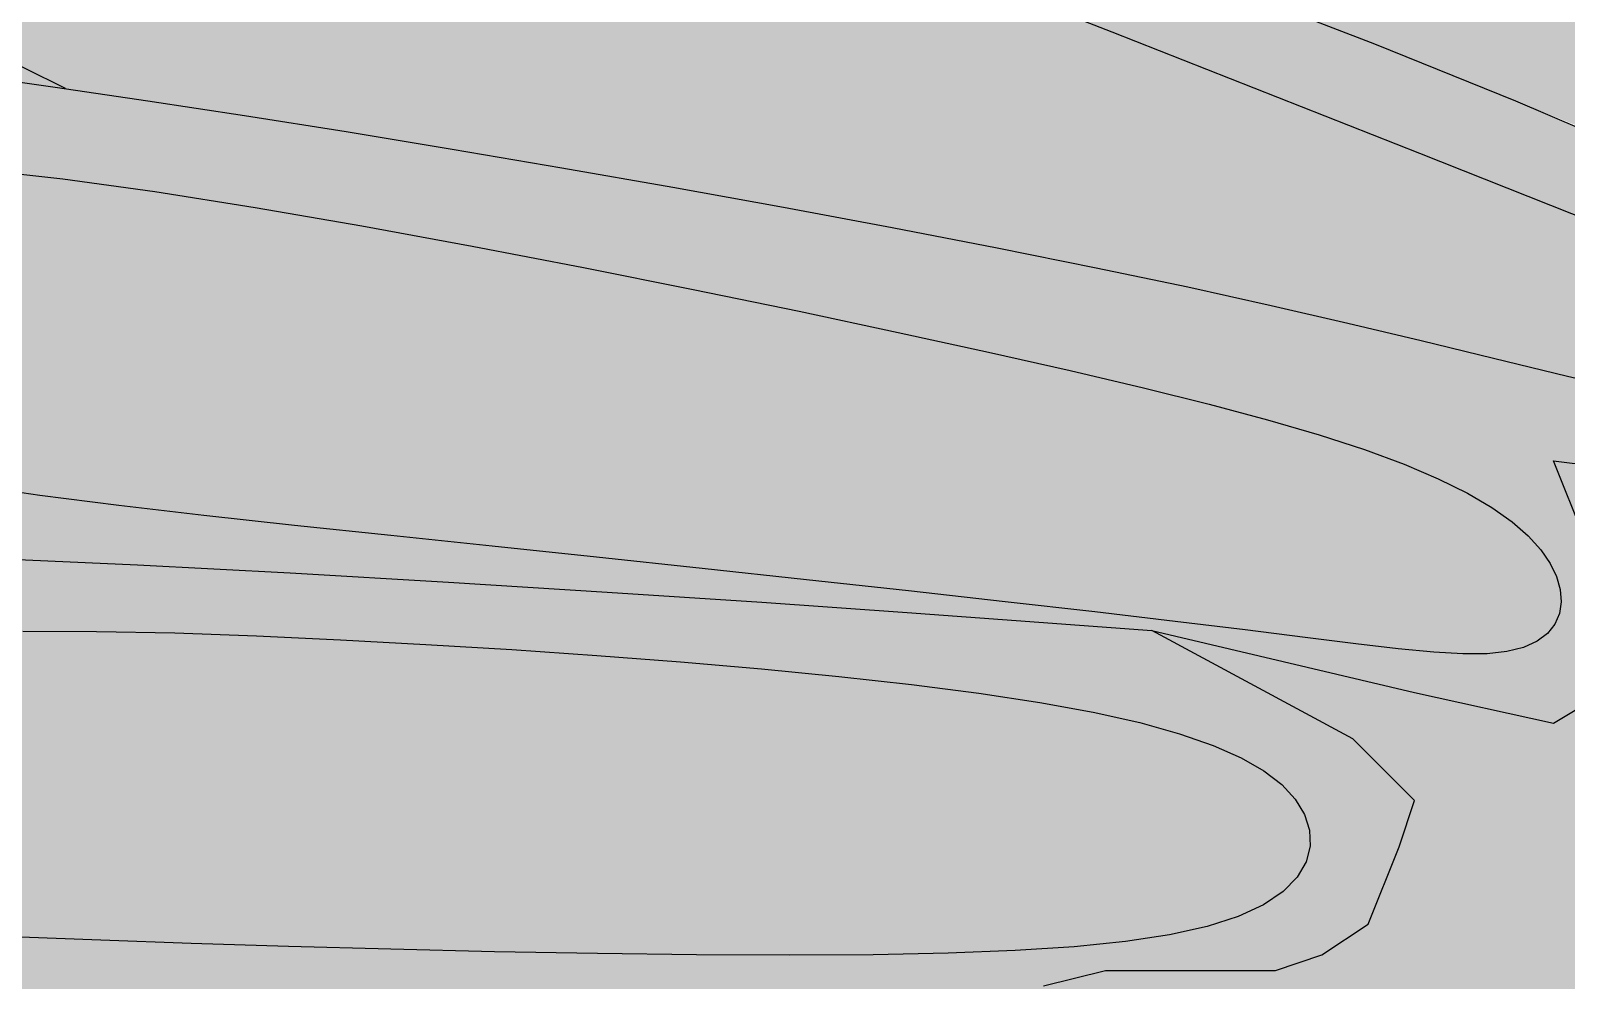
# Model space of a CAD drawing. Header units: millimetres. Extents: x -754 to 578, y -31 to 612.
# Drawn here: x 28.36 to 34.78, y 370.26 to 374.23 of the extents above; entities that cross this region are included whole.
import ezdxf

# ---------------------------------------------------------------- set-up
doc = ezdxf.new("R2010")
doc.units = ezdxf.units.MM
for name, color, linetype in [('Images', 7, 'Continuous'), ('magpie', 4, 'Continuous'), ('magpiefill', 3, 'Continuous')]:
    doc.layers.add(name, color=color, linetype=linetype)
picture_1 = doc.add_image_def('image8.png', size_in_pixel=(273, 248))

msp = doc.modelspace()

# ---------------------------------------------------------------- hatches: boundary and pattern name
at = {"layer": 'magpiefill'}
h = msp.add_hatch(color=255, dxfattribs=at)
h.dxf.hatch_style = 1
h.paths.add_polyline_path([(29.33477145280303, 376.2071567760942), (29.83836876173456, 375.8392157433712), (30.4318667368319, 375.4508973366933), (30.84944611113056, 375.3085714262297), (31.46728567274361, 375.0951151205507), (32.09850962881463, 374.8730722959285), (32.73350296363629, 374.6442839032159), (33.36265066150162, 374.410590893266), (33.97633770670352, 374.1738342169315), (34.88212984500365, 373.8076165889436), (35.62848476925751, 373.4635916981497), (35.95139602684753, 373.4635916981497), (36.20972332065026, 373.5281414041131), (36.33888839444285, 373.7217905220036), (36.42580309924662, 374.3298976057929), (36.12639312607525, 374.5223797914617), (35.74830468864145, 374.7512854118011), (35.34085271410036, 374.986844844799), (34.91110461440118, 375.2264481985604), (34.46612780149307, 375.4674855811911), (34.01298968732521, 375.7073471007961), (33.55875768384678, 375.943422865481), (33.11049920300709, 376.1731029833511), (32.67365423790405, 376.3944594076336), (32.24715310623191, 376.6082914720433), (31.82829870683369, 376.8160803554164), (31.41439393855233, 377.0193072365893), (31.00274170023091, 377.2194532943985), (30.59064489071253, 377.4179997076803), (30.33921471154192, 377.5381493965779), (29.42152885461365, 377.8533836983363), (28.72805141784836, 378.0731116651132), (28.23183349061346, 378.2061018795266), (27.90592616227696, 378.2611229241938), (27.72338052220684, 378.2469433817326), (27.65724765977109, 378.1723318347607), (27.68057866433771, 378.0460568658957), (27.76642462527468, 377.8768870577551), (27.89362179849408, 377.6724569168706), (28.06414710608431, 377.4358646454285), (28.28576263667783, 377.1690743695294), (28.56623047890714, 376.8740502152737), (28.91331272140471, 376.5527563087618)])
h = msp.add_hatch(color=253, dxfattribs=at)
h.dxf.hatch_style = 1
h.paths.add_polyline_path([(27.64245581293949, 376.3529772757653), (27.19969322247341, 376.4824615400119), (26.78511674539769, 376.5977857653597), (26.399274688993, 376.6986734651047), (26.0419447592479, 376.7858751023587), (25.71271201182798, 376.8603978776871), (25.41116150239882, 376.9232489916555), (25.13687828662601, 376.9754356448291), (24.88944742017512, 377.0179650377736), (24.66845395871174, 377.0518443710545), (24.47348295790144, 377.0780808452371), (24.30399104322631, 377.097513794126), (24.15892111943437, 377.1103110844821), (24.03708766109008, 377.1164727163055), (23.93730514275798, 377.115998689596), (23.85838803900257, 377.1088890043538), (23.79915082438833, 377.0951436605788), (23.75840797347979, 377.0747626582711), (23.73497396084144, 377.0477459974305), (23.72806337623683, 377.0137727574043), (23.73849127022564, 376.9712383349279), (23.76747280856662, 376.9182172060837), (23.8162231570185, 376.8527838469545), (23.88595748134003, 376.7730127336227), (23.97789094728994, 376.676978342171), (24.09323872062696, 376.5627551486819), (24.23321596710984, 376.4284176292379), (24.40109437565612, 376.2715257175076), (24.60837172781864, 376.0875811775048), (24.86860232830901, 375.8715712308287), (25.1953404818389, 375.6184830990787), (25.60214049311993, 375.3233040038544), (26.10255666686375, 374.9810211667552), (26.71014330778199, 374.5866218093807), (27.43770640167772, 374.1355570859628), (27.73254867471571, 374.0955490888745), (28.0907877908654, 374.0459001981635), (28.46254197908979, 373.992933478186), (28.50595031346895, 373.9865442263223), (28.16804547925681, 374.1547827969438), (27.88507739494058, 374.3206103015958), (27.65117778804624, 374.4825006360869), (27.46047838609991, 374.6389276962259), (27.3071109166277, 374.7883653778218), (27.18520710715572, 374.9292875766832), (27.08889868521009, 375.060168188619), (27.01231737831692, 375.1794811094381), (26.95043075165765, 375.286198658312), (26.90154972103501, 375.381286847864), (26.86482103990704, 375.4662101140803), (26.8393914617318, 375.5424328929473), (26.82440773996733, 375.611419620451), (26.81901662807168, 375.6746347325779), (26.82236487950291, 375.7335426653138), (26.83359924771905, 375.7896078546451), (26.85219255971457, 375.8438554050668), (26.87892193662961, 375.8955530951089), (26.91489057314072, 375.9435293718104), (26.96120166392445, 375.9866126822099), (27.01895840365735, 376.0236314733461), (27.08926398701599, 376.0534141922582), (27.1732216086769, 376.0747892859847), (27.27193446331664, 376.0865852015645), (27.38688927574125, 376.0876490512244), (27.52110689127482, 376.0769026079439), (27.67799168537089, 376.0532863098899), (27.86094803348303, 376.0157405952297), (28.07338031106481, 375.9632059021307), (28.31869289356977, 375.8946226687601), (28.60029015645149, 375.808931333285), (28.92157647516353, 375.7050723338728), (29.29061028316355, 375.5800521748653), (29.73406624592563, 375.4231416253023), (30.28327308692784, 375.221677520398), (30.96955952964844, 374.9629966953668), (31.82425429756556, 374.6344359854231), (32.87868611415728, 374.2233322257812), (34.16418370290184, 373.7170222516554), (35.7120757872772, 373.10284289826), (35.69306587926235, 373.1408431683321), (35.62848476925751, 373.4635916981497), (35.11886977628859, 373.6984936685204), (34.56494908353483, 373.9358548250653), (33.97633770670351, 374.1738342169315), (33.36265066150163, 374.410590893266), (32.73350296363629, 374.6442839032159), (32.09850962881455, 374.8730722959285), (31.46728567274366, 375.0951151205507), (30.84944611113055, 375.3085714262297), (30.25312694999843, 375.5118182165616), (29.68054815663496, 375.7041043129399), (29.1324506886437, 375.884896491207), (28.60957550362829, 376.0536615272053), (28.11266355919233, 376.2098661967772)])
h = msp.add_hatch(color=255, dxfattribs=at)
h.dxf.hatch_style = 1
h.paths.add_polyline_path([(29.29061028316356, 375.5800521748653), (28.92157647516353, 375.7050723338728), (28.60029015645149, 375.808931333285), (28.31869289356977, 375.8946226687601), (28.0733803110648, 375.9632059021307), (27.86094803348303, 376.0157405952297), (27.67799168537089, 376.0532863098899), (27.52110689127482, 376.0769026079439), (27.38688927574125, 376.0876490512244), (27.27193446331664, 376.0865852015645), (27.17322160867689, 376.0747892859847), (27.08926398701599, 376.0534141922582), (27.01895840365735, 376.0236314733461), (26.96120166392445, 375.9866126822099), (26.91489057314072, 375.9435293718104), (26.87892193662961, 375.8955530951089), (26.85219255971457, 375.8438554050668), (26.83359924771905, 375.7896078546451), (26.82236487950291, 375.7335426653138), (26.81901662807168, 375.6746347325779), (26.82440773996733, 375.611419620451), (26.8393914617318, 375.5424328929473), (26.86482103990704, 375.4662101140803), (26.90154972103501, 375.381286847864), (26.95043075165765, 375.286198658312), (27.01231737831692, 375.1794811094381), (27.08889868521008, 375.060168188619), (27.18520710715572, 374.9292875766832), (27.30711091662769, 374.7883653778218), (27.46047838609991, 374.6389276962259), (27.65117778804624, 374.4825006360869), (27.88507739494058, 374.3206103015958), (28.16804547925681, 374.1547827969438), (28.50595031346896, 373.9865442263223), (29.0611964931466, 373.9048178081339), (29.89324086141586, 373.7729852970666), (30.81258879440898, 373.6164835090611), (31.74534188132531, 373.4474791196765), (32.62697603079624, 373.2769606876604), (33.36453215328913, 373.1220620152238), (33.95976621417162, 372.9842635723033), (34.47274798510934, 372.8599056773878), (34.78298911179614, 372.7850983344766), (35.11311361229843, 372.7073082239781), (35.47482785156093, 372.6251330349034), (35.8798381945281, 372.5371704562634), (35.82223095305494, 372.8826458280726), (35.7120757872772, 373.10284289826), (34.16418370290173, 373.7170222516554), (32.87868611415729, 374.2233322257812), (31.82425429756552, 374.6344359854231), (30.96955952964842, 374.9629966953668), (30.28327308692785, 375.221677520398), (29.73406624592563, 375.4231416253023)])
at = {"layer": 'magpiefill', "true_color": 0x010101}
h = msp.add_hatch(color=18, dxfattribs=at)
h.dxf.hatch_style = 1
edge = h.paths.add_edge_path()
edge.add_line((40.85963743935895, 348.9347078828025), (39.02147583574992, 348.7467913734263))
edge.add_line((39.02147583574992, 348.7467913734263), (35.89284781417177, 346.6918707930586))
edge.add_line((35.89284781417177, 346.6918707930586), (29.45681938678376, 342.0459624909088))
edge.add_line((29.45681938678376, 342.0459624909088), (25.70246804391604, 338.4721855043988))
edge.add_line((25.70246804391604, 338.4721855043988), (25.07674472262647, 338.4721855043988))
edge.add_line((25.07674472262647, 338.4721855043988), (24.45101854755444, 339.0082526458132))
edge.add_line((24.45101854755444, 339.0082526458132), (24.36162950165613, 339.3656297510263))
edge.add_line((24.36162950165613, 339.3656297510263), (22.48445383022204, 337.936119846579))
edge.add_line((22.48445383022204, 337.936119846579), (19.98155483749883, 336.149231353324))
edge.add_line((19.98155483749883, 336.149231353324), (19.71338769980343, 337.3107091706586))
edge.add_line((19.71338769980343, 337.3107091706586), (19.80277674570175, 337.936119846579))
edge.add_line((19.80277674570175, 337.936119846579), (20.87544815026672, 339.0975961803192))
edge.add_line((20.87544815026672, 339.0975961803192), (21.23300433386044, 339.3656297510263))
edge.add_line((21.23300433386044, 339.3656297510263), (20.96483719616504, 339.544318303633))
edge.add_line((20.96483719616504, 339.544318303633), (19.26643961652803, 338.3828419698928))
edge.add_line((19.26643961652803, 338.3828419698928), (18.81949438703555, 338.7402190751059))
edge.add_line((18.81949438703555, 338.7402190751059), (18.81949438703555, 339.0082526458132))
edge.add_line((18.81949438703555, 339.0082526458132), (18.1043791660652, 339.0082526458132))
edge.add_line((18.1043791660652, 339.0082526458132), (17.8362120283698, 339.3656297510263))
edge.add_line((17.8362120283698, 339.3656297510263), (20.16033292929592, 340.6164511028671))
edge.add_line((20.16033292929592, 340.6164511028671), (20.60727815878795, 341.420550331394))
edge.add_line((20.60727815878795, 341.420550331394), (21.41178242565752, 342.135306025415))
edge.add_line((21.41178242565752, 342.135306025415), (19.80277674570175, 341.8672724547077))
edge.add_line((19.80277674570175, 341.8672724547077), (21.05422624206335, 342.9394052539419))
edge.add_line((21.05422624206335, 342.9394052539419), (25.25552281442356, 345.3517044231173))
edge.add_line((25.25552281442356, 345.3517044231173), (29.18865224908836, 348.2107257156065))
edge.add_line((29.18865224908836, 348.2107257156065), (33.65811595914397, 350.8017134373883))
edge.add_line((33.65811595914397, 350.8017134373883), (36.33979589744717, 352.4099118944423))
edge.add_line((36.33979589744717, 352.4099118944423), (36.60796303514257, 353.3927011591704))
edge.add_line((36.60796303514257, 353.3927011591704), (37.59124539380878, 354.0181118350906))
edge.add_line((37.59124539380878, 354.0181118350906), (38.66391679837329, 353.5713897117769))
edge.add_line((38.66391679837329, 353.5713897117769), (39.37903201934409, 353.6607347298775))
edge.add_line((39.37903201934409, 353.6607347298775), (40.8986486534011, 354.9115560817181))
edge.add_line((40.8986486534011, 354.9115560817181), (42.15010100354561, 355.7156553102452))
edge.add_line((42.15010100354561, 355.7156553102452), (42.23949004944393, 353.9287668169902))
edge.add_line((42.23949004944393, 353.9287668169902), (41.8819310120673, 352.5886019306433))
edge.add_line((41.8819310120673, 352.5886019306433), (41.52437482847313, 352.4099118944423))
edge.add_line((41.52437482847313, 352.4099118944423), (40.98803769929941, 352.5886019306433))
edge.add_line((40.98803769929941, 352.5886019306433), (40.27292533211153, 351.8738462366225))
edge.add_line((40.27292533211153, 351.8738462366225), (41.37629488074731, 350.9357487676712))
edge.add_line((41.37629488074731, 350.9357487676712), (41.57004106454474, 351.7748949451966))
edge.add_line((41.57004106454474, 351.7748949451966), (42.47419087352796, 352.2912925929047))
edge.add_line((42.47419087352796, 352.2912925929047), (43.83041416011133, 352.3558422988681))
edge.add_line((43.83041416011133, 352.3558422988681), (44.60539889530196, 352.0976434750141))
edge.add_line((44.60539889530196, 352.0976434750141), (44.60539889530196, 351.5166961213426))
edge.add_line((44.60539889530196, 351.5166961213426), (43.95957923390392, 351.2584972974887))
edge.add_line((43.95957923390392, 351.2584972974887), (42.73251816733068, 351.0002984736345))
edge.add_line((42.73251816733068, 351.0002984736345), (41.3117109169591, 349.9029534722551))
edge.add_line((41.3117109169591, 349.9029534722551), (41.3117109169591, 349.1283570006931))
edge.add_line((41.3117109169591, 349.1283570006931), (42.47419087352796, 349.5802049424376))
edge.add_line((42.47419087352796, 349.5802049424376), (45.3158025204873, 350.6775499438172))
edge.add_line((45.3158025204873, 350.6775499438172), (47.18868610224195, 351.710345239233))
edge.add_line((47.18868610224195, 351.710345239233), (49.06156683021322, 353.0658890644665))
edge.add_line((49.06156683021322, 353.0658890644665), (51.51568896336062, 354.8732808314446))
edge.add_line((51.51568896336062, 354.8732808314446), (50.22404678678208, 354.4214328897001))
edge.add_line((50.22404678678208, 354.4214328897001), (48.99698572020839, 353.9695849479556))
edge.add_line((48.99698572020839, 353.9695849479556), (47.70534354362985, 354.2923334777731))
edge.add_line((47.70534354362985, 354.2923334777731), (46.54286358706099, 355.2605790672255))
edge.add_line((46.54286358706099, 355.2605790672255), (45.83245996187566, 356.6806711148283))
edge.add_line((45.83245996187566, 356.6806711148283), (45.57413266807293, 358.2944137639158))
edge.add_line((45.57413266807293, 358.2944137639158), (45.89704392566341, 359.7790570010764))
edge.add_line((45.89704392566341, 359.7790570010764), (47.25326721224678, 361.2637002382369))
edge.add_line((47.25326721224678, 361.2637002382369), (46.54286358706099, 361.0055014143827))
edge.add_line((46.54286358706099, 361.0055014143827), (43.18459449871375, 359.2626593533682))
edge.add_line((43.18459449871375, 359.2626593533682), (40.27839603418329, 357.6489167042807))
edge.add_line((40.27839603418329, 357.6489167042807), (38.66384545379719, 356.3579225850108))
edge.add_line((38.66384545379719, 356.3579225850108), (37.82427675481881, 355.1314796552986))
edge.add_line((37.82427675481881, 355.1314796552986), (36.92012694583559, 354.4214328897001))
edge.add_line((36.92012694583559, 354.4214328897001), (35.95139602684753, 354.1632340658462))
edge.add_line((35.95139602684753, 354.1632340658462), (35.37015462167187, 354.4214328897001))
edge.add_line((35.37015462167187, 354.4214328897001), (35.04724621786431, 354.808731125481))
edge.add_line((35.04724621786431, 354.808731125481), (35.11182732786915, 355.7124255253757))
edge.add_line((35.11182732786915, 355.7124255253757), (35.75764698926719, 357.1970687625362))
edge.add_line((35.75764698926719, 357.1970687625362), (35.30557351166703, 358.1653143519889))
edge.add_line((35.30557351166703, 358.1653143519889), (35.17640843787399, 357.3261681744632))
edge.add_line((35.17640843787399, 357.3261681744632), (34.59516988648124, 356.9388699386823))
edge.add_line((34.59516988648124, 356.9388699386823), (33.17436263611012, 356.0997237611568))
edge.add_line((33.17436263611012, 356.0997237611568), (32.72228915850997, 356.4224722909744))
edge.add_line((32.72228915850997, 356.4224722909744), (32.2702128271269, 356.6806711148283))
edge.add_line((32.2702128271269, 356.6806711148283), (31.81813934952675, 357.1325190565728))
edge.add_line((31.81813934952675, 357.1325190565728), (31.62439316572932, 357.8425658221713))
edge.add_line((31.62439316572932, 357.8425658221713), (31.68897427573415, 358.2944137639158))
edge.add_line((31.68897427573415, 358.2944137639158), (31.10773572434096, 358.4235131758428))
edge.add_line((31.10773572434096, 358.4235131758428), (30.78482446675093, 358.6817119996967))
edge.add_line((30.78482446675093, 358.6817119996967), (30.33274813536741, 359.1335599414413))
edge.add_line((30.33274813536741, 359.1335599414413), (29.94525576777255, 359.6499575891494))
edge.add_line((29.94525576777255, 359.6499575891494), (30.13900195156998, 360.6182031786018))
edge.add_line((30.13900195156998, 360.6182031786018), (29.94525576777255, 360.6182031786018))
edge.add_line((29.94525576777255, 360.6182031786018), (29.36401721637935, 360.8118522964924))
edge.add_line((29.36401721637935, 360.8118522964924), (28.78277866498661, 361.3282499442003))
edge.add_line((28.78277866498661, 361.3282499442003), (28.45986740739613, 361.9737470038353))
edge.add_line((28.45986740739613, 361.9737470038353), (28.58903248118918, 362.5546943575068))
edge.add_line((28.58903248118918, 362.5546943575068), (28.71819470119885, 363.2001914171417))
edge.add_line((28.71819470119885, 363.2001914171417), (28.39528629739129, 363.2647411231053))
edge.add_line((28.39528629739129, 363.2647411231053), (27.7494637822108, 363.8456884767768))
edge.add_line((27.7494637822108, 363.8456884767768), (27.36197141461548, 364.6202834647445))
edge.add_line((27.36197141461548, 364.6202834647445), (27.42655252462032, 365.330330230343))
edge.add_line((27.42655252462032, 365.330330230343), (28.52444851740097, 366.0403769959414))
edge.add_line((28.52444851740097, 366.0403769959414), (30.00983973156031, 366.8149734675035))
edge.add_line((30.00983973156031, 366.8149734675035), (31.0431517605532, 367.6541196450289))
edge.add_line((31.0431517605532, 367.6541196450289), (31.94730156953642, 368.428716116591))
edge.add_line((31.94730156953642, 368.428716116591), (32.07646664332901, 368.5578155285179))
edge.add_line((32.07646664332901, 368.5578155285179), (32.39937790091949, 368.6869149404449))
edge.add_line((32.39937790091949, 368.6869149404449), (32.7868702685148, 369.0096634702625))
edge.add_line((32.7868702685148, 369.0096634702625), (32.85145137851964, 369.2678622941164))
edge.add_line((32.85145137851964, 369.2678622941164), (32.85145137851964, 369.461511412007))
edge.add_line((32.85145137851964, 369.461511412007), (32.7868702685148, 369.7197102358609))
edge.add_line((32.7868702685148, 369.7197102358609), (32.59312408471737, 369.9133593537515))
edge.add_line((32.59312408471737, 369.9133593537515), (32.39937790091949, 370.0424587656785))
edge.add_line((32.39937790091949, 370.0424587656785), (32.14104775333385, 370.1070084716421))
edge.add_line((32.14104775333385, 370.1070084716421), (32.33479393713174, 370.236107883569))
edge.add_line((32.33479393713174, 370.236107883569), (32.59312408471737, 370.236107883569))
edge.add_line((32.59312408471737, 370.236107883569), (32.85145137851964, 370.3006575895324))
edge.add_line((32.85145137851964, 370.3006575895324), (33.30352770990271, 370.3006575895324))
edge.add_line((33.30352770990271, 370.3006575895324), (33.56185500370543, 370.3006575895324))
edge.add_line((33.56185500370543, 370.3006575895324), (33.75560118750286, 370.365207295496))
edge.add_line((33.75560118750286, 370.365207295496), (33.94934737130075, 370.494306707423))
edge.add_line((33.94934737130075, 370.494306707423), (34.07851244509334, 370.8170552372405))
edge.add_line((34.07851244509334, 370.8170552372405), (34.14309640888109, 371.0107043551309))
edge.add_line((34.14309640888109, 371.0107043551309), (33.88476626129591, 371.2689031789851))
edge.add_line((33.88476626129591, 371.2689031789851), (33.04519756231753, 371.7207511207296))
edge.add_line((33.04519756231753, 371.7207511207296), (34.14309640888109, 371.4625522968754))
edge.add_line((34.14309640888109, 371.4625522968754), (34.72433496027429, 371.3334528849484))
edge.add_line((34.72433496027429, 371.3334528849484), (35.04724621786431, 371.527102002839))
edge.add_line((35.04724621786431, 371.527102002839), (35.04724621786431, 371.656201414766))
edge.add_line((35.04724621786431, 371.656201414766), (35.04724621786431, 371.9789499445835))
edge.add_line((35.04724621786431, 371.9789499445835), (34.85349718028397, 372.1080493565105))
edge.add_line((34.85349718028397, 372.1080493565105), (34.72433496027429, 372.430797886328))
edge.add_line((34.72433496027429, 372.430797886328), (35.2409924016622, 372.3662481803644))
edge.add_line((35.2409924016622, 372.3662481803644), (35.49931969546446, 372.3662481803644))
edge.add_line((35.49931969546446, 372.3662481803644), (35.88681206305978, 372.3662481803644))
edge.add_line((35.88681206305978, 372.3662481803644), (35.88681206305978, 372.4953475922914))
edge.add_line((35.88681206305978, 372.4953475922914), (35.82223095305494, 372.8826458280726))
edge.add_line((35.82223095305494, 372.8826458280726), (35.69306587926235, 373.1408431683321))
edge.add_line((35.69306587926235, 373.1408431683321), (35.62848476925751, 373.4635916981497))
edge.add_line((35.62848476925751, 373.4635916981497), (35.95139602684753, 373.4635916981497))
edge.add_line((35.95139602684753, 373.4635916981497), (36.20972332065026, 373.5281414041131))
edge.add_line((36.20972332065026, 373.5281414041131), (36.33888839444285, 373.7217905220036))
edge.add_line((36.33888839444285, 373.7217905220036), (36.40346950444768, 374.1736384637481))
edge.add_line((36.40346950444768, 374.1736384637481), (36.46805061445252, 374.3027378756751))
edge.add_line((36.46805061445252, 374.3027378756751), (36.72638076203816, 374.3027378756751))
edge.add_line((36.72638076203816, 374.3027378756751), (36.92012694583559, 374.3027378756751))
edge.add_line((36.92012694583559, 374.3027378756751), (37.04929201962864, 374.4318372876021))
edge.add_line((37.04929201962864, 374.4318372876021), (37.24303820342607, 374.4318372876021))
edge.add_line((37.24303820342607, 374.4318372876021), (37.30761931343091, 374.7545858174196))
edge.add_line((37.30761931343091, 374.7545858174196), (37.30761931343091, 374.8836852293466))
edge.add_line((37.30761931343091, 374.8836852293466), (36.98470805584043, 375.0127846412736))
edge.add_line((36.98470805584043, 375.0127846412736), (37.24303820342607, 375.1418840532006))
edge.add_line((37.24303820342607, 375.1418840532006), (37.43678438722395, 375.1418840532006))
edge.add_line((37.43678438722395, 375.1418840532006), (37.69511168102622, 375.0773343472372))
edge.add_line((37.69511168102622, 375.0773343472372), (38.0180229386167, 375.0127846412736))
edge.add_line((38.0180229386167, 375.0127846412736), (38.47009641621685, 375.0773343472372))
edge.add_line((38.47009641621685, 375.0773343472372), (39.11591893139735, 375.2064337591642))
edge.add_line((39.11591893139735, 375.2064337591642), (39.43883018898782, 375.2064337591642))
edge.add_line((39.43883018898782, 375.2064337591642), (39.43883018898782, 374.9482349353102))
edge.add_line((39.43883018898782, 374.9482349353102), (39.50341129899266, 374.6254864054927))
edge.add_line((39.50341129899266, 374.6254864054927), (39.95548763037573, 374.4318372876021))
edge.add_line((39.95548763037573, 374.4318372876021), (40.53672618176893, 374.6254864054927))
edge.add_line((40.53672618176893, 374.6254864054927), (40.85963743935895, 374.2381881697117))
edge.add_line((40.85963743935895, 374.2381881697117), (41.31217037602732, 373.788101254444))
edge.add_arc((-70.80047785323688, 308.3328015013903), 129.8215781707373, 24.7196834331034, 30.277882808560207, ccw=False)
edge.add_arc((49.22376158881366, 364.3471715032617), 2.717253438401656, 219.4264190677759, 277.5112522925736)
edge.add_arc((52.16036264588308, 359.2863995795586), 3.502217643125006, 76.09792839104102, 137.4828955815185, ccw=False)
edge.add_arc((51.96973983973157, 355.0031645799385), 7.751876948521335, 60.01917854986198, 82.34898294536907, ccw=False)
edge.add_arc((52.07444780326517, 350.2999373781522), 12.02382861166447, 55.16074552816218, 71.73216053091483, ccw=False)
edge.add_arc((58.60916531613973, 354.4438374458184), 5.734500677390736, 86.65890143975243, 120.31950619075)
edge.add_arc((60.36490375511772, 351.6076492175333), 9.069487645513666, 120.8490791888012, 144.9821508602809)
edge.add_arc((54.1626262971275, 356.160958630196), 1.387605128894925, 152.0183299640194, 206.9559763139688)
edge.add_arc((-51.91051563321011, 227.7238487340253), 165.3044430536458, 45.89312228263083, 50.63922831697852, ccw=False)
edge.add_line((63.14121053615486, 346.4195066104846), (63.01130633255684, 345.9008731861124))
edge.add_line((63.01130633255684, 345.9008731861124), (63.20505251635473, 345.6426743622585))
edge.add_line((63.20505251635473, 345.6426743622585), (63.78629392153039, 345.4490252443679))
edge.add_line((63.78629392153039, 345.4490252443679), (63.59254773773296, 345.061727008587))
edge.add_line((63.59254773773296, 345.061727008587), (63.85087503153522, 344.7389784787695))
edge.add_line((63.85087503153522, 344.7389784787695), (63.98004010532827, 344.4162299489519))
edge.add_line((63.98004010532827, 344.4162299489519), (63.5279637739452, 344.028931713171))
edge.add_line((63.5279637739452, 344.028931713171), (63.46338266394037, 343.6416334773899))
edge.add_line((63.46338266394037, 343.6416334773899), (63.65712884773779, 343.2543352416089))
edge.add_line((63.65712884773779, 343.2543352416089), (63.14047140634989, 343.0606861237184))
edge.add_line((63.14047140634989, 343.0606861237184), (62.62381396496198, 343.1897855356453))
edge.add_line((62.62381396496198, 343.1897855356453), (62.68839507496682, 342.7379375939008))
edge.add_line((62.68839507496682, 342.7379375939008), (61.97799430356395, 342.5442884760105))
edge.add_line((61.97799430356395, 342.5442884760105), (61.65508304597347, 342.7379375939008))
edge.add_line((61.65508304597347, 342.7379375939008), (61.46133686217604, 342.8024872998644))
edge.add_line((61.46133686217604, 342.8024872998644), (61.26759067837861, 342.5442884760105))
edge.add_line((61.26759067837861, 342.5442884760105), (60.94467942078813, 342.2860896521563))
edge.add_line((60.94467942078813, 342.2860896521563), (60.62176816319766, 342.4151890640835))
edge.add_line((60.62176816319766, 342.4151890640835), (59.78219946421927, 341.834241710412))
edge.add_line((59.78219946421927, 341.834241710412), (59.78219946421927, 342.092440534266))
edge.add_line((59.78219946421927, 342.092440534266), (59.20096091282653, 342.6088381819739))
edge.add_line((59.20096091282653, 342.6088381819739), (59.20096091282653, 342.867037005828))
edge.add_line((59.20096091282653, 342.867037005828), (59.07179583903348, 342.7379375939008))
edge.add_line((59.07179583903348, 342.7379375939008), (58.68430347143862, 342.1569902402293))
edge.add_line((58.68430347143862, 342.1569902402293), (58.68430347143862, 341.7696920044484))
edge.add_line((58.68430347143862, 341.7696920044484), (58.68430347143862, 340.930545826923))
edge.add_line((58.68430347143862, 340.930545826923), (58.23222999383847, 340.930545826923))
edge.add_line((58.23222999383847, 340.930545826923), (58.03848381004059, 341.1241949448133))
edge.add_line((58.03848381004059, 341.1241949448133), (57.97389984625283, 341.2532943567403))
edge.add_line((57.97389984625283, 341.2532943567403), (57.32808018485525, 341.4469434746309))
edge.add_line((57.32808018485525, 341.4469434746309), (57.00516892726478, 341.6405925925214))
edge.add_line((57.00516892726478, 341.6405925925214), (56.87600385347173, 341.5114931805945))
edge.add_line((56.87600385347173, 341.5114931805945), (56.87600385347173, 341.1887446507769))
edge.add_line((56.87600385347173, 341.1887446507769), (56.48851148587687, 340.6723470030688))
edge.add_line((56.48851148587687, 340.6723470030688), (56.23018419207415, 340.8659961209594))
edge.add_line((56.23018419207415, 340.8659961209594), (56.23018419207415, 341.05964523885))
edge.add_line((56.23018419207415, 341.05964523885), (55.4551966031006, 340.8659961209594))
edge.add_line((55.4551966031006, 340.8659961209594), (55.06770423550529, 340.4141481792149))
edge.add_line((55.06770423550529, 340.4141481792149), (54.22813839031028, 340.0913996493973))
edge.add_line((54.22813839031028, 340.0913996493973), (53.84064602271496, 340.2850487672879))
edge.add_line((53.84064602271496, 340.2850487672879), (53.64689698513416, 340.6077972971054))
edge.add_line((53.64689698513416, 340.6077972971054), (53.32398858132706, 340.6077972971054))
edge.add_line((53.32398858132706, 340.6077972971054), (52.61358495614127, 340.0268499434339))
edge.add_line((52.61358495614127, 340.0268499434339), (51.96776244096031, 339.3813528837989))
edge.add_line((51.96776244096031, 339.3813528837989), (51.32194277956273, 338.6067564122368))
edge.add_line((51.32194277956273, 338.6067564122368), (50.80528533817483, 337.9612593526019))
edge.add_line((50.80528533817483, 337.9612593526019), (50.35320900679176, 337.5094128944518))
edge.add_line((50.35320900679176, 337.5094128944518), (49.70738934539372, 337.3157637765612))
edge.add_line((49.70738934539372, 337.3157637765612), (49.12614794021806, 337.4448631884882))
edge.add_line((49.12614794021806, 337.4448631884882), (48.73865557262275, 337.832159940675))
edge.add_line((48.73865557262275, 337.832159940675), (48.35116320502743, 338.2194581764559))
edge.add_line((48.35116320502743, 338.2194581764559), (48.15741702123, 338.8004055301274))
edge.add_line((48.15741702123, 338.8004055301274), (47.83450576363953, 339.2522534718719))
edge.add_line((47.83450576363953, 339.2522534718719), (47.51159450604905, 339.3168031778355))
edge.add_line((47.51159450604905, 339.3168031778355), (47.12410213845374, 339.4459025897625))
edge.add_line((47.12410213845374, 339.4459025897625), (46.80119373464663, 339.4459025897625))
edge.add_line((46.80119373464663, 339.4459025897625), (46.21995232947052, 340.3495984732515))
edge.add_line((46.21995232947052, 340.3495984732515), (45.63871377807777, 341.1241949448133))
edge.add_line((45.63871377807777, 341.1241949448133), (45.3803864842755, 341.1241949448133))
edge.add_line((45.3803864842755, 341.1241949448133), (44.86372904288714, 341.3823937686675))
edge.add_line((44.86372904288714, 341.3823937686675), (43.95957923390392, 342.2215399461929))
edge.add_line((43.95957923390392, 342.2215399461929), (43.70124908631874, 342.6088381819739))
edge.add_line((43.70124908631874, 342.6088381819739), (43.57208686630906, 342.867037005828))
edge.add_line((43.57208686630906, 342.867037005828), (43.50750290252086, 343.2543352416089))
edge.add_line((43.50750290252086, 343.2543352416089), (43.24917560871859, 343.2543352416089))
edge.add_line((43.24917560871859, 343.2543352416089), (42.66793705732539, 343.4479843594995))
edge.add_line((42.66793705732539, 343.4479843594995), (42.60335309353763, 343.5770837714265))
edge.add_line((42.60335309353763, 343.5770837714265), (42.34502579973537, 343.9643820072074))
edge.add_line((42.34502579973537, 343.9643820072074), (42.28044468973053, 344.0934814191344))
edge.add_line((42.28044468973053, 344.0934814191344), (41.95753343214005, 344.8035281847328))
edge.add_line((41.95753343214005, 344.8035281847328), (41.57004106454474, 345.061727008587))
edge.add_line((41.57004106454474, 345.061727008587), (41.37629488074731, 345.2553761264774))
edge.add_line((41.37629488074731, 345.2553761264774), (41.11796473316167, 345.6426743622585))
edge.add_line((41.11796473316167, 345.6426743622585), (40.98879965936908, 346.1590720099664))
edge.add_line((40.98879965936908, 346.1590720099664), (40.98879965936908, 346.4818190561896))
edge.add_line((40.98879965936908, 346.4818190561896), (41.44087599075215, 347.1273161158247))
edge.add_line((41.44087599075215, 347.1273161158247), (41.24712980695426, 347.0627664098611))
edge.add_line((41.24712980695426, 347.0627664098611), (40.79505347557119, 347.5791640575692))
edge.add_line((40.79505347557119, 347.5791640575692), (40.73047236556636, 348.0310119993137))
edge.add_line((40.73047236556636, 348.0310119993137), (41.24712980695426, 348.8056084708755))
edge.add_line((41.24712980695426, 348.8056084708755), (40.85963743935895, 348.9347078828025))
at = {"layer": 'magpiefill'}
h = msp.add_hatch(color=253, dxfattribs=at)
h.dxf.hatch_style = 1
h.paths.add_polyline_path([(28.84976736611623, 373.9359379596727), (28.46254197908981, 373.992933478186), (28.09078779086546, 374.0459001981635), (27.73254867471574, 374.0955490888745), (27.38586850391298, 374.1425911195886), (27.04879115172978, 374.1877372595752), (26.71936049143854, 374.2316984781036), (26.39654906586709, 374.2748895075583), (26.08304409606463, 374.3165401327832), (25.78246147263576, 374.3555839017372), (25.49841708618505, 374.3909543623791), (25.23452682731703, 374.4215850626679), (24.99440658663633, 374.4464095505624), (24.78167225474749, 374.4643613740214), (24.59993972225508, 374.4743740810039), (24.45186656764165, 374.4754256571441), (24.3362771209016, 374.4666718387767), (24.25103739990732, 374.4473127999123), (24.1940134225312, 374.4165487145611), (24.16307120664561, 374.3735797567334), (24.15607677012293, 374.3176061004394), (24.17089613083554, 374.2478279196895), (24.20539530665583, 374.163445388494), (24.26036622229982, 374.0620191545891), (24.34830442985809, 373.9345517606162), (24.48463138826483, 373.7704062229423), (24.68476855645426, 373.5589455579345), (24.96413739336061, 373.2895327819601), (25.33815935791808, 372.9515309113861), (25.82225590906087, 372.5343029625799), (26.43184850572318, 372.0272119519084), (26.78615461212927, 372.0446014450599), (27.20108189865061, 372.0485266541164), (27.67564155810554, 372.0405432108142), (28.21155260809632, 372.0223396480724), (28.80688450447271, 371.9956227416305), (29.44510845607456, 371.9621722385105), (30.10604610998944, 371.9237861285548), (30.76951911330457, 371.8822624016059), (31.4153491131075, 371.8393990475064), (32.02335775648581, 371.7969940560989), (32.57336669052662, 371.7568454172258), (33.04519756231717, 371.7207511207296), (34.14309640888111, 371.4625522968754), (34.72433496027429, 371.3334528849484), (35.04724621786431, 371.527102002839), (35.04724621786431, 371.656201414766), (35.04724621786431, 371.9789499445835), (34.85349718028397, 372.1080493565105), (34.72433496027429, 372.430797886328), (35.2409924016622, 372.3662481803644), (35.49931969546446, 372.3662481803644), (35.88681206305978, 372.3662481803644), (35.88681206305978, 372.4953475922914), (35.8798381945281, 372.5371704562634), (35.47482785156097, 372.6251330349034), (35.11311361229842, 372.7073082239781), (34.78298911179612, 372.7850983344766), (34.47274798510964, 372.8599056773878), (34.17068386729422, 372.9331325637006), (33.86509039340573, 373.0061813044042), (33.5442611984997, 373.0804542104875), (33.19648991763162, 373.1573535929394), (32.81327099730382, 373.2378357422988), (32.398902129806, 373.3210728673031), (31.96088181887447, 373.4057911562397), (31.50670856824568, 373.4907167973959), (31.04388088165598, 373.5745759790588), (30.57989726284177, 373.6560948895158), (30.12225621553949, 373.7339997170541), (29.67845624348555, 373.807016649961), (29.2544200786723, 373.8742026733542)])
h.paths.add_polyline_path([(26.56318565520301, 373.3608468430672), (26.5980897225051, 373.4202714727396), (26.64941343857109, 373.4750748450099), (26.71816450708801, 373.5249014808329), (26.80535063174284, 373.5693959011626), (26.91238457484068, 373.6080446341966), (27.0422993331589, 373.6397022371042), (27.19853296209294, 373.6630652742979), (27.38452351703826, 373.6768303101902), (27.60370905339028, 373.6796939091934), (27.85952762654446, 373.6703526357202), (28.15541729189624, 373.6475030541829), (28.49481610484107, 373.6098417289941), (28.87881080880621, 373.5567465656137), (29.29908289934621, 373.4903208336921), (29.74496256004745, 373.4133491439272), (30.20577997449626, 373.3286161070168), (30.67086532627904, 373.238906333659), (31.12954879898216, 373.1470044345515), (31.57116057619197, 373.0556950203925), (31.9850308414948, 372.9677627018796), (32.36260398244183, 372.8853996184246), (32.70378120244218, 372.8084280242947), (33.01057790887005, 372.7360777024708), (33.28500950909939, 372.6675784359338), (33.52909141050422, 372.6021600076647), (33.74483902045861, 372.5390522006446), (33.93426774633652, 372.4774847978541), (34.09939299551199, 372.4166875822744), (34.2421313821336, 372.3560483308854), (34.3640043474482, 372.295586796663), (34.46643453947726, 372.235480726582), (34.55084460624215, 372.1759078676175), (34.61865719576434, 372.1170459667442), (34.67129495606522, 372.0590727709373), (34.71018053516623, 372.0021660271714), (34.73673658108882, 371.9465034824216), (34.75209923443379, 371.8923912500608), (34.75625860611967, 371.8406489090548), (34.74891829964435, 371.7922244047672), (34.72978191850574, 371.748065682562), (34.69855306620176, 371.7091206878026), (34.6549353462303, 371.676337365853), (34.59863236208929, 371.650663662077), (34.52934771727663, 371.6330475218383), (34.4461428553989, 371.6241702818374), (34.34551058049738, 371.6236468441218), (34.22330153672204, 371.630825502076), (34.07536636822282, 371.6450545490844), (33.89755571914972, 371.6656822785312), (33.68572023365245, 371.6920569838007), (33.43571055588151, 371.7235269582773), (33.14337732998647, 371.7594404953456), (32.80668539959498, 371.7991261360347), (32.43205640624588, 371.8418334119546), (32.02802619095523, 371.8867921023602), (31.60313059473942, 371.9332319865063), (31.16590545861543, 371.9803828436479), (30.72488662359815, 372.0274744530398), (30.28860993070517, 372.0737365939371), (29.86561122095243, 372.1183990455945), (29.46321116398903, 372.161007573402), (29.08386974399427, 372.2023718872893), (28.72883177378081, 372.2436176833211), (28.3993420661608, 372.2858706575622), (28.09664543394653, 372.3302565060771), (27.82198668995038, 372.3779009249308), (27.57661064698456, 372.4299296101878), (27.36176211786141, 372.4874682579128), (27.17805363000106, 372.5512574581451), (27.02356856925491, 372.620497376822), (26.8957580360822, 372.694003073855), (26.79207313094217, 372.7705896091559), (26.70996495429405, 372.8490720426364), (26.64688460659708, 372.9282654342082), (26.60028318831051, 373.0069848437831), (26.56761179989356, 373.0840453312726), (26.54691430901011, 373.1584002000957), (26.53860565214252, 373.2295557276997), (26.54369353297782, 373.2971564350387)], flags=16)
h = msp.add_hatch(color=255, dxfattribs=at)
h.dxf.hatch_style = 1
h.paths.add_polyline_path([(29.08386974399428, 372.2023718872893), (29.46321116398892, 372.161007573402), (29.86561122095243, 372.1183990455945), (30.55925930712233, 372.0451599945016), (31.41872633048332, 371.9533868498289), (32.2620465935509, 371.8612143357719), (32.99617097786632, 371.7775249972607), (33.43571055588156, 371.7235269582773), (33.6857202336525, 371.6920569838007), (33.89755571914971, 371.6656822785312), (34.07536636822282, 371.6450545490844), (34.22330153672203, 371.630825502076), (34.34551058049738, 371.6236468441218), (34.4461428553989, 371.6241702818374), (34.52934771727664, 371.6330475218383), (34.59863236208929, 371.650663662077), (34.6549353462303, 371.676337365853), (34.69855306620176, 371.7091206878026), (34.72978191850574, 371.748065682562), (34.74891829964435, 371.7922244047672), (34.75625860611967, 371.8406489090548), (34.75209923443379, 371.8923912500608), (34.73673658108881, 371.9465034824216), (34.71018053516623, 372.0021660271714), (34.67129495606522, 372.0590727709373), (34.61865719576433, 372.1170459667442), (34.55084460624214, 372.1759078676175), (34.46643453947726, 372.235480726582), (34.36400434744821, 372.295586796663), (34.24213138213361, 372.3560483308854), (34.09939299551198, 372.4166875822744), (33.93426774633652, 372.4774847978541), (33.74483902045861, 372.5390522006446), (33.52909141050422, 372.6021600076647), (33.28500950909938, 372.6675784359338), (33.01057790887005, 372.7360777024708), (32.70378120244218, 372.8084280242947), (32.3626039824418, 372.8853996184246), (31.98503084149487, 372.9677627018796), (31.57116057619202, 373.0556950203925), (31.12954879898217, 373.1470044345515), (30.67086532627906, 373.238906333659), (30.20577997449627, 373.3286161070168), (29.74496256004744, 373.4133491439272), (29.29908289934621, 373.4903208336921), (28.8788108088062, 373.5567465656137), (28.49481610484107, 373.6098417289941), (28.15541729189624, 373.6475030541829), (27.85952762654446, 373.6703526357202), (27.60370905339028, 373.6796939091934), (27.38452351703826, 373.6768303101902), (27.19853296209294, 373.6630652742979), (27.04229933315891, 373.6397022371042), (26.91238457484068, 373.6080446341966), (26.80535063174284, 373.5693959011626), (26.71816450708801, 373.5249014808329), (26.6494134385711, 373.4750748450099), (26.5980897225051, 373.4202714727396), (26.56318565520301, 373.3608468430672), (26.54369353297782, 373.2971564350387), (26.53860565214252, 373.2295557276997), (26.54691430901011, 373.1584002000957), (26.56761179989356, 373.0840453312726), (26.60028318831051, 373.0069848437831), (26.64688460659708, 372.9282654342082), (26.70996495429404, 372.8490720426364), (26.79207313094217, 372.7705896091559), (26.8957580360822, 372.694003073855), (27.02356856925491, 372.620497376822), (27.17805363000106, 372.5512574581451), (27.36176211786141, 372.4874682579128), (27.57661064698456, 372.4299296101878), (27.82198668995037, 372.3779009249308), (28.09664543394655, 372.3302565060771), (28.39934206616079, 372.2858706575622), (28.7288317737808, 372.2436176833211)])
h = msp.add_hatch(color=253, dxfattribs=at)
h.dxf.hatch_style = 1
h.paths.add_polyline_path([(25.86609188357893, 370.7243080385861), (26.15028571856257, 370.4409376519814), (26.50669021445023, 370.1256217535797), (27.01399467003509, 370.1494361693858), (27.63996728660015, 370.1542432455144), (28.14336364263783, 370.1531142457663), (28.71183664933735, 370.1485286147667), (29.32131065312537, 370.1415324757149), (29.94771000042898, 370.13317195181), (30.56695903767477, 370.1244931662511), (31.15498211128975, 370.1165422422373), (31.68770356770037, 370.1103653029679), (32.14104775333359, 370.1070084716419), (32.33479393713174, 370.236107883569), (32.59312408471737, 370.236107883569), (32.85145137851964, 370.3006575895324), (33.56185500370543, 370.3006575895324), (33.75560118750286, 370.365207295496), (33.94934737130075, 370.494306707423), (34.07851244509334, 370.8170552372405), (34.14309640888109, 371.0107043551309), (33.88476626129591, 371.2689031789851), (33.04519756231741, 371.7207511207296), (32.57336669052657, 371.7568454172258), (32.02335775648575, 371.7969940560989), (31.41534911310755, 371.8393990475064), (30.76951911330455, 371.8822624016059), (30.10604610998939, 371.9237861285548), (29.44510845607458, 371.9621722385105), (28.8068845044727, 371.9956227416305), (28.21155260809635, 372.0223396480724), (27.67564155810556, 372.0405432108142), (27.20108189865062, 372.0485266541164), (26.78615461212927, 372.0446014450599), (26.42914068093926, 372.0270790507259), (26.12832108747834, 371.9942709381954), (25.88197681414428, 371.9444885745494), (25.68838884333483, 371.876043426869), (25.54583815744775, 371.7872469622354), (25.45353184926879, 371.6763725707092), (25.41438145313576, 371.5415413342705), (25.43222461377445, 371.3808362578791), (25.51089897591068, 371.1923403464947), (25.65424218427024, 370.9741366050771)])
h = msp.add_hatch(color=255, dxfattribs=at)
h.dxf.hatch_style = 1
h.paths.add_polyline_path([(30.01230129733123, 371.6633820516898), (29.65522815279792, 371.682894075204), (29.30390484061487, 371.6990882433695), (28.9626585653019, 371.7110166108227), (28.63581653137882, 371.7177312321996), (28.32770594336545, 371.7182841621366), (28.04265400578157, 371.7117274552698), (27.78498792314701, 371.6971131662356), (27.55903489998157, 371.6734933496701), (27.36791684618032, 371.6402360426185), (27.20993449313929, 371.5979732117617), (27.0821832776298, 371.5476528061895), (26.98175863642314, 371.4902227749917), (26.90575600629062, 371.426631067258), (26.85127082400354, 371.3578256320784), (26.81539852633319, 371.2847544185426), (26.79523455005089, 371.2083653757404), (26.7882497524662, 371.1296953231441), (26.79341667304178, 371.0501365617554), (26.81008327177856, 370.9711702629589), (26.83759750867746, 370.8942775981388), (26.8753073437394, 370.8209397386793), (26.92256073696532, 370.752637855965), (26.97870564835614, 370.69085312138), (27.04309003791279, 370.6370667063088), (27.11611896649677, 370.5923055568405), (27.20242589841193, 370.5557797178844), (27.30770139882272, 370.5262450090547), (27.43763603289356, 370.5024572499654), (27.5979203657889, 370.483172260231), (27.79424496267317, 370.4671458594653), (28.03230038871079, 370.4531338672826), (28.3177772090662, 370.4398921032971), (28.6535108262139, 370.426472620282), (29.03091599186844, 370.4131124036467), (29.43855229505458, 370.4003446719598), (29.86497932479683, 370.3887026437896), (30.29875667011996, 370.3787195377046), (30.7284439200486, 370.3709285722735), (31.14260066360732, 370.3658629660645), (31.52978648982088, 370.3640559376464), (31.88075422693182, 370.3660308322044), (32.1950296600548, 370.3722715013927), (32.47433181352234, 370.383251923482), (32.72037971166701, 370.3994460767435), (32.93489237882137, 370.4213279394478), (33.11958883931798, 370.4493714898661), (33.27618811748939, 370.4840507062692), (33.40640923766819, 370.5258395669281), (33.51185267074599, 370.5749059398458), (33.59364467385073, 370.630193251953), (33.65279295066943, 370.6903388199127), (33.69030520488909, 370.7539799603876), (33.70718914019672, 370.8197539900407), (33.70445246027933, 370.8862982255346), (33.68310286882394, 370.9522499835323), (33.64414806951754, 371.0162465806966), (33.58812155340517, 371.0771721974509), (33.51365996096393, 371.1348984692598), (33.41892572002892, 371.1895438953488), (33.30208125843524, 371.2412269749429), (33.16128900401801, 371.2900662072678), (32.99471138461235, 371.3361800915486), (32.80051082805336, 371.3796871270104), (32.57684976217615, 371.4207058128787), (32.32287855828735, 371.4593348972658), (32.04169936157964, 371.4955941238327), (31.73740226071721, 371.5294834851271), (31.41407734436427, 371.5610029736969), (31.07581470118499, 371.5901525820902), (30.7267044198436, 371.6169323028548), (30.37083658900429, 371.6413421285387)])

# ---------------------------------------------------------------- linework, layer by layer
at = {"layer": 'magpie'}
for points in [[(28.11266355919232, 376.2098661967772), (28.60957550362827, 376.0536615272053), (29.1324506886437, 375.884896491207), (29.68054815663497, 375.7041043129399), (30.25312694999846, 375.5118182165616), (30.84944611113053, 375.3085714262297), (31.46728567274364, 375.0951151205507), (32.09850962881459, 374.8730722959285), (32.73350296363629, 374.6442839032159), (33.36265066150163, 374.410590893266), (33.97633770670353, 374.1738342169315), (34.56494908353487, 373.9358548250653), (35.11886977628857, 373.6984936685204), (35.62848476925751, 373.4635916981497)], [(28.31869289356977, 375.8946226687601), (28.60029015645149, 375.808931333285), (28.92157647516353, 375.7050723338728), (29.29061028316356, 375.5800521748653), (29.73406624592561, 375.4231416253023), (30.28327308692785, 375.221677520398), (30.96955952964844, 374.9629966953668), (31.82425429756551, 374.6344359854231), (32.87868611415723, 374.2233322257812), (34.16418370290173, 373.7170222516554), (35.71207578727718, 373.10284289826)], [(28.50595031346882, 373.9865442263223), (28.16804547925681, 374.1547827969438)], [(28.09078779086547, 374.0459001981635), (28.46254197908979, 373.992933478186), (28.84976736611623, 373.9359379596727), (29.2544200786723, 373.8742026733542), (29.67845624348555, 373.807016649961), (30.12225621553951, 373.7339997170541), (30.57989726284179, 373.6560948895158), (31.04388088165598, 373.5745759790588), (31.50670856824567, 373.4907167973959), (31.96088181887449, 373.4057911562397), (32.39890212980601, 373.3210728673031), (32.81327099730385, 373.2378357422988), (33.19648991763162, 373.1573535929394), (33.5442611984997, 373.0804542104875), (33.86509039340574, 373.0061813044042), (34.17068386729419, 372.9331325637006), (34.4727479851095, 372.8599056773878), (34.78298911179609, 372.7850983344766), (35.11311361229843, 372.7073082239781), (35.47482785156095, 372.6251330349034), (35.87983819452809, 372.5371704562634)], [(28.15541729189624, 373.6475030541829), (28.49481610484107, 373.6098417289941), (28.87881080880621, 373.5567465656137), (29.29908289934621, 373.4903208336921), (29.74496256004744, 373.4133491439272), (30.20577997449626, 373.3286161070168), (30.67086532627904, 373.238906333659), (31.12954879898216, 373.1470044345515), (31.57116057619198, 373.0556950203925), (31.98503084149486, 372.9677627018796), (32.3626039824418, 372.8853996184246), (32.70378120244218, 372.8084280242947), (33.01057790887004, 372.7360777024708), (33.28500950909938, 372.6675784359338), (33.52909141050423, 372.6021600076647), (33.74483902045861, 372.5390522006446), (33.93426774633652, 372.4774847978541), (34.09939299551198, 372.4166875822744), (34.2421313821336, 372.3560483308854), (34.36400434744821, 372.295586796663), (34.46643453947726, 372.235480726582), (34.55084460624215, 372.1759078676175), (34.61865719576433, 372.1170459667442), (34.67129495606522, 372.0590727709373), (34.71018053516623, 372.0021660271714), (34.73673658108881, 371.9465034824216), (34.75209923443379, 371.8923912500608), (34.75625860611967, 371.8406489090548), (34.74891829964435, 371.7922244047672), (34.72978191850574, 371.748065682562), (34.69855306620176, 371.7091206878026), (34.6549353462303, 371.676337365853), (34.59863236208929, 371.650663662077), (34.52934771727663, 371.6330475218383), (34.4461428553989, 371.6241702818374), (34.34551058049738, 371.6236468441218), (34.22330153672203, 371.630825502076), (34.07536636822282, 371.6450545490844), (33.8975557191497, 371.6656822785312), (33.68572023365262, 371.6920569838007), (33.43571055588156, 371.7235269582773), (33.14337732998646, 371.7594404953456), (32.806685399595, 371.7991261360347), (32.43205640624581, 371.8418334119546), (32.02802619095519, 371.8867921023602), (31.60313059473949, 371.9332319865063), (31.16590545861503, 371.9803828436479), (30.72488662359815, 372.0274744530398), (30.28860993070517, 372.0737365939371), (29.86561122095243, 372.1183990455945), (29.46321116398893, 372.161007573402), (29.08386974399428, 372.2023718872893), (28.7288317737808, 372.2436176833211), (28.39934206616079, 372.2858706575622), (28.09664543394655, 372.3302565060771)], [(34.85349718028397, 372.1080493565105), (34.72433496027429, 372.430797886328), (35.2409924016622, 372.3662481803644)], [(28.21155260809633, 372.0223396480724), (28.8068845044727, 371.9956227416305), (29.44510845607458, 371.9621722385105), (30.10604610998939, 371.9237861285548), (30.76951911330457, 371.8822624016059), (31.41534911310754, 371.8393990475064), (32.02335775648574, 371.7969940560989), (32.57336669052659, 371.7568454172258), (33.04519756231753, 371.7207511207296)], [(28.32770594336544, 371.7182841621366), (28.63581653137882, 371.7177312321996), (28.9626585653019, 371.7110166108227), (29.30390484061486, 371.6990882433695), (29.65522815279791, 371.682894075204), (30.01230129733123, 371.6633820516898), (30.37083658900428, 371.6413421285387), (30.7267044198436, 371.6169323028548), (31.075814701185, 371.5901525820902), (31.41407734436426, 371.5610029736969), (31.73740226071721, 371.5294834851271), (32.04169936157964, 371.4955941238327), (32.32287855828735, 371.4593348972658), (32.57684976217615, 371.4207058128787), (32.80051082805336, 371.3796871270104), (32.99471138461235, 371.3361800915486), (33.16128900401801, 371.2900662072678), (33.30208125843524, 371.2412269749429), (33.41892572002892, 371.1895438953488), (33.51365996096393, 371.1348984692598), (33.58812155340517, 371.0771721974509), (33.64414806951754, 371.0162465806966), (33.68310286882394, 370.9522499835323), (33.70445246027933, 370.8862982255346), (33.70718914019672, 370.8197539900407), (33.69030520488909, 370.7539799603876), (33.65279295066943, 370.6903388199127), (33.59364467385073, 370.630193251953), (33.51185267074599, 370.5749059398458), (33.40640923766819, 370.5258395669281), (33.27618811748939, 370.4840507062692), (33.11958883931798, 370.4493714898661), (32.93489237882137, 370.4213279394478), (32.72037971166701, 370.3994460767435), (32.47433181352235, 370.383251923482), (32.19502966005481, 370.3722715013927), (31.88075422693183, 370.3660308322044), (31.52978648982086, 370.3640559376464), (31.14260066360732, 370.3658629660645), (30.72844392004857, 370.3709285722735), (30.29875667011996, 370.3787195377046), (29.86497932479684, 370.3887026437896), (29.43855229505455, 370.4003446719598), (29.03091599186845, 370.4131124036467), (28.65351082621389, 370.426472620282), (28.31777720906621, 370.4398921032971)], [(32.59312408471737, 370.236107883569), (32.85145137851964, 370.3006575895324), (33.30352770990271, 370.3006575895324), (33.56185500370543, 370.3006575895324), (33.75560118750286, 370.365207295496), (33.94934737130075, 370.494306707423), (34.07851244509334, 370.8170552372405), (34.14309640888109, 371.0107043551309), (33.88476626129591, 371.2689031789851), (33.04519756231753, 371.7207511207296), (34.14309640888109, 371.4625522968754), (34.72433496027429, 371.3334528849484), (35.04724621786431, 371.527102002839)]]:
    msp.add_lwpolyline(points, dxfattribs=at)

# ---------------------------------------------------------------- pictures from other files: only their frames are drawn
at = {"layer": 'Images'}
image = msp.add_image(picture_1, insert=(-0.01096749804606389, 312.1406939309718), size_in_units=(89.93415841046361, 81.69842961829661), dxfattribs=at)
image.dxf.flags = 15

doc.saveas('drawing.dxf')
